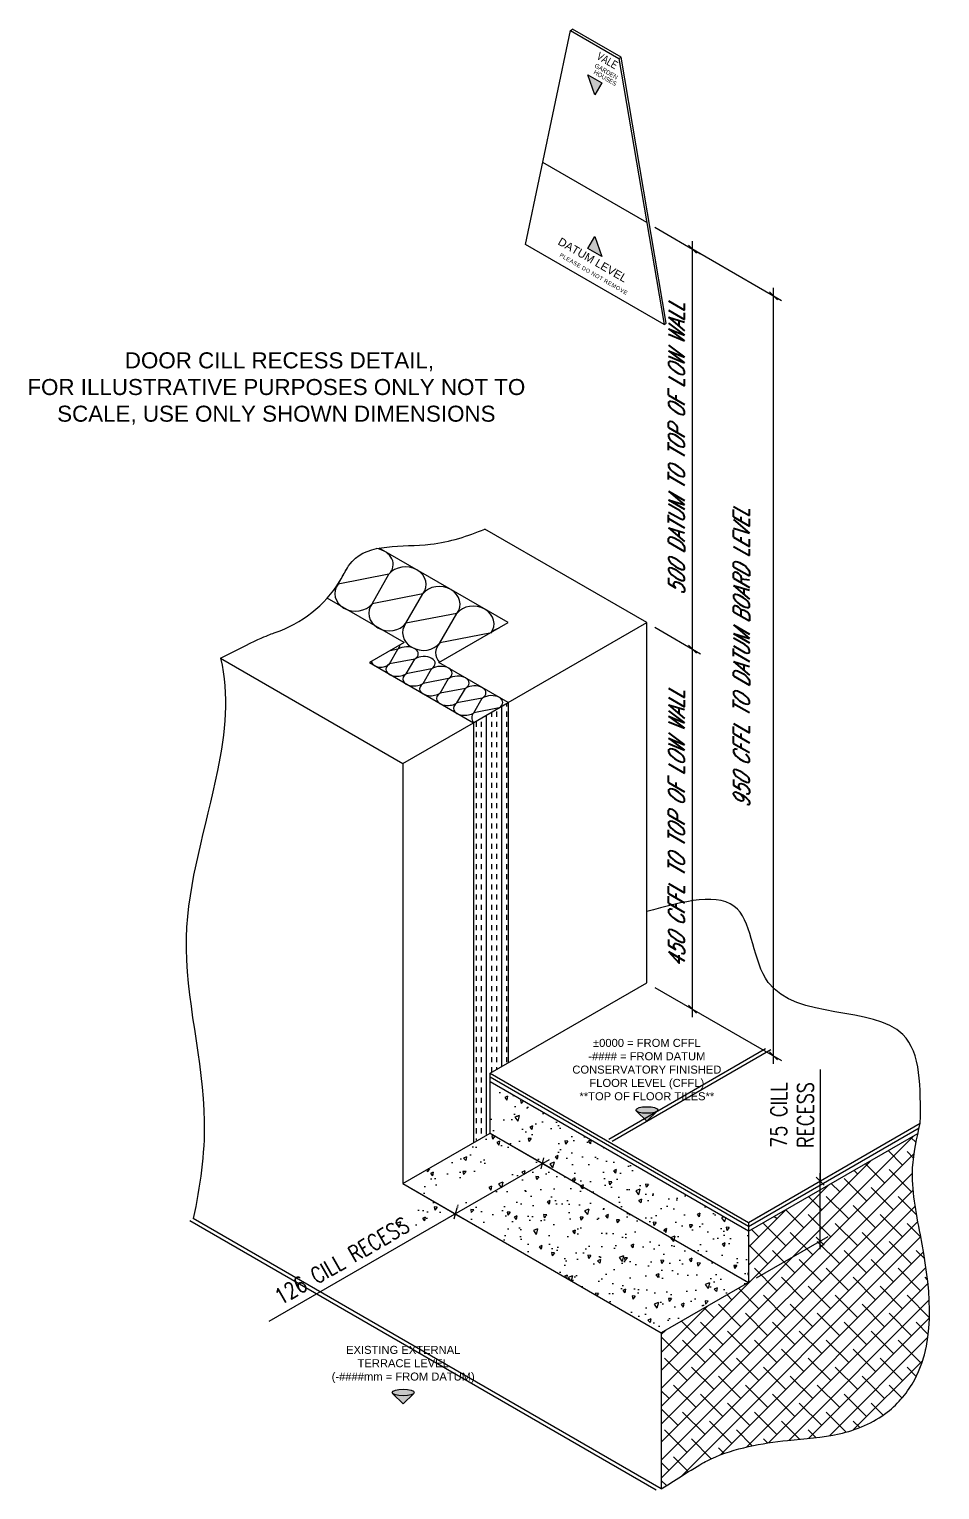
# Model space of a CAD drawing. Header units: millimetres. Extents: x 0 to 23312, y -3206 to 11448.
# Drawn here: x 3110 to 4248, y 5216 to 7041 of the extents above; entities that cross this region are included whole.
import ezdxf

# ---------------------------------------------------------------- set-up
doc = ezdxf.new("R2010")
doc.units = ezdxf.units.MM
doc.header["$LTSCALE"] = 10
doc.header["$PDMODE"] = 35
doc.linetypes.add('CENTER2', pattern=[1.125, 0.75, -0.125, 0.125, -0.125])
for name, color, linetype in [('03 - Datum', 11, 'CENTER2'), ('40 - Detail Outline', 142, 'Continuous'), ('41 - Detail', 7, 'Continuous'), ('42 - Detail Hatch', 251, 'Continuous')]:
    doc.layers.add(name, color=color, linetype=linetype)
doc.styles.add('-30DEGREE', font='romans.shx', dxfattribs={"width": 0.8, "height": 10})
doc.styles.add('1-2', font='romans.shx', dxfattribs={"width": 0.8, "height": 4})
doc.styles.add('30DEGREE', font='romans.shx', dxfattribs={"width": 0.8, "oblique": 30, "height": 10})
doc.dimstyles.new('-30 DEGREE', dxfattribs={"dimtxt": 10, "dimasz": 10, "dimexe": 10, "dimexo": 10, "dimgap": 10, "dimtad": 1, "dimdec": 0, "dimzin": 0, "dimdsep": 46, "dimtxsty": '-30DEGREE', "dimblk": 'OBLIQUE', "dimcen": 10, "dimdle": 10, "dimclrd": 251, "dimclre": 251, "dimclrt": 251, "dimadec": 0, "dimazin": 0, "dimtfac": 1, "dimtdec": 0, "dimtix": 1, "dimtmove": 1, "dimatfit": 3, "dimfxl": 1, "dimtolj": 1, "dimtzin": 0, "dimlwd": 25, "dimarcsym": 0})

# ---------------------------------------------------------------- blocks, each defined once
blk = doc.blocks.new('_Oblique')
at = {"color": 0, "linetype": 'ByBlock', "lineweight": -2}
blk.add_line((-0.5, -0.5), (0.5, 0.5), dxfattribs=at)
blk = doc.blocks.new('*D64')
at = {"layer": '42 - Detail Hatch', "color": 251, "lineweight": 25, "ltscale": 10, "transparency": 16777216}
for p, q in [((4098.709794431923, 5741.061056087874), (4098.709794431923, 5601.744035844975)), ((4098.709794431923, 5516.744035844975), (4098.709794431923, 5611.744035844975))]:
    blk.add_line(p, q, dxfattribs=at)
at = {"layer": '42 - Detail Hatch', "color": 251, "lineweight": -2, "ltscale": 10, "transparency": 16777216}
for p, q in [((4019.269371607971, 5555.879086343029), (4108.709794431923, 5607.517538536871)), ((4019.269371607971, 5480.879086343029), (4108.709794431923, 5532.517538536871))]:
    blk.add_line(p, q, dxfattribs=at)
at = {"layer": 'Defpoints', "color": 0, "ltscale": 10, "transparency": 16777216}
for p in [(4098.709794431923, 5601.744035844975), (4009.269371607971, 5550.105583651132), (4009.269371607971, 5475.105583651132)]:
    blk.add_point(p, dxfattribs=at)
at = {"layer": '42 - Detail Hatch', "color": 251, "lineweight": 25, "ltscale": 10, "transparency": 16777216, "xscale": 10, "yscale": 10, "zscale": 10}
for p, rotation in [((4098.709794431923, 5601.744035844975), 90), ((4098.709794431923, 5526.744035844975), 270)]:
    blk.add_blockref('_Oblique', p, dxfattribs=dict(at, rotation=rotation))
at = {"layer": '42 - Detail Hatch', "color": 251, "ltscale": 10, "transparency": 16777216, "insert": (4063.709794431923, 5684.203913230729), "char_height": 10, "attachment_point": 5, "rotation": 90, "style": '-30DEGREE'}
blk.add_mtext('\\A1;{\\H2x;75 CILL\\PRECESS}', dxfattribs=at)
blk = doc.blocks.new('*D65')
at = {"layer": '42 - Detail Hatch', "color": 251, "lineweight": -2, "ltscale": 10, "transparency": 16777216}
for p, q in [((3696.241895996372, 5655.832080959235), (3761.617996665015, 5618.087171639627)), ((3587.122695119524, 5592.832080959228), (3652.498795788168, 5555.087171639618))]:
    blk.add_line(p, q, dxfattribs=at)
at = {"layer": '42 - Detail Hatch', "color": 251, "lineweight": 25, "ltscale": 10, "transparency": 16777216}
for p, q in [((3633.838541750323, 5555.860674331514), (3760.278250702859, 5628.860674331522)), ((3409.758976894087, 5426.488277241864), (3642.498795788168, 5560.860674331514))]:
    blk.add_line(p, q, dxfattribs=at)
at = {"layer": 'Defpoints', "color": 0, "ltscale": 10, "transparency": 16777216}
for p in [(3686.241895996371, 5661.60558365113), (3751.617996665014, 5623.860674331522), (3577.122695119524, 5598.605583651122)]:
    blk.add_point(p, dxfattribs=at)
at = {"layer": '42 - Detail Hatch', "color": 251, "lineweight": 25, "ltscale": 10, "transparency": 16777216, "xscale": 10, "yscale": 10, "zscale": 10}
for p, rotation in [((3751.617996665014, 5623.860674331522), 30.00000000000155), ((3642.498795788168, 5560.860674331514), 210.0000000000015)]:
    blk.add_blockref('_Oblique', p, dxfattribs=dict(at, rotation=rotation))
at = {"layer": '42 - Detail Hatch', "color": 251, "ltscale": 10, "transparency": 16777216, "insert": (3500.740817167059, 5502.110677982419), "char_height": 10, "attachment_point": 5, "rotation": 30.000000000001542, "style": '-30DEGREE'}
blk.add_mtext('\\A1;{\\H2x;126 CILL RECESS}', dxfattribs=at)
blk = doc.blocks.new('*D57')
at = {"layer": '42 - Detail Hatch', "color": 251, "lineweight": -2, "ltscale": 10, "transparency": 16777216}
for p, q in [((3891.963637251646, 6293.832080959226), (3949.292755884524, 6260.73309888413)), ((3891.963637251646, 5843.832080959231), (3949.292755884524, 5810.733098884135))]:
    blk.add_line(p, q, dxfattribs=at)
at = {"layer": '42 - Detail Hatch', "color": 251, "lineweight": 25, "ltscale": 10, "transparency": 16777216}
blk.add_line((3939.292755884524, 5806.506601576031), (3939.292755884524, 6276.506601576026), dxfattribs=at)
at = {"layer": 'Defpoints', "color": 0, "ltscale": 10, "transparency": 16777216}
for p in [(3881.963637251646, 6299.605583651122), (3939.292755884524, 6266.506601576026), (3881.963637251646, 5849.605583651128)]:
    blk.add_point(p, dxfattribs=at)
at = {"layer": '42 - Detail Hatch', "color": 251, "lineweight": 25, "ltscale": 10, "transparency": 16777216, "xscale": 10, "yscale": 10, "zscale": 10}
for p, rotation in [((3939.292755884524, 6266.506601576026), 90), ((3939.292755884524, 5816.506601576031), 270)]:
    blk.add_blockref('_Oblique', p, dxfattribs=dict(at, rotation=rotation))
at = {"layer": '42 - Detail Hatch', "color": 251, "ltscale": 10, "transparency": 16777216, "insert": (3919.292755884525, 6041.506601576026), "char_height": 10, "attachment_point": 5, "rotation": 90, "style": '30DEGREE'}
blk.add_mtext('\\A1;{\\H2x;450 CFFL TO TOP OF LOW WALL}', dxfattribs=at)
blk = doc.blocks.new('*D58')
at = {"layer": '42 - Detail Hatch', "color": 251, "lineweight": -2, "ltscale": 10, "transparency": 16777216}
for p, q in [((3891.963637251646, 6793.832080959233), (3949.292755884524, 6760.733098884137)), ((3891.963637251646, 6293.83208095923), (3949.292755884524, 6260.733098884133))]:
    blk.add_line(p, q, dxfattribs=at)
at = {"layer": '42 - Detail Hatch', "color": 251, "lineweight": 25, "ltscale": 10, "transparency": 16777216}
blk.add_line((3939.292755884524, 6256.506601576029), (3939.292755884524, 6776.506601576033), dxfattribs=at)
at = {"layer": 'Defpoints', "color": 0, "ltscale": 10, "transparency": 16777216}
for p in [(3881.963637251646, 6799.60558365113), (3939.292755884524, 6766.506601576033), (3881.963637251646, 6299.605583651126)]:
    blk.add_point(p, dxfattribs=at)
at = {"layer": '42 - Detail Hatch', "color": 251, "lineweight": 25, "ltscale": 10, "transparency": 16777216, "xscale": 10, "yscale": 10, "zscale": 10}
for p, rotation in [((3939.292755884524, 6766.506601576033), 90), ((3939.292755884524, 6266.506601576029), 270)]:
    blk.add_blockref('_Oblique', p, dxfattribs=dict(at, rotation=rotation))
at = {"layer": '42 - Detail Hatch', "color": 251, "ltscale": 10, "transparency": 16777216, "insert": (3919.292755884525, 6516.506601576029), "char_height": 10, "attachment_point": 5, "rotation": 90, "style": '30DEGREE'}
blk.add_mtext('\\A1;{\\H2x;500 DATUM TO TOP OF LOW WALL}', dxfattribs=at)
blk = doc.blocks.new('*D59')
at = {"layer": '42 - Detail Hatch', "color": 251, "lineweight": -2, "ltscale": 10, "transparency": 16777216}
for p, q in [((3935.340820558812, 6768.788252500151), (4050.465962043322, 6702.320721073575)), ((3935.340820558812, 5818.78825250015), (4050.465962043322, 5752.320721073574))]:
    blk.add_line(p, q, dxfattribs=at)
at = {"layer": '42 - Detail Hatch', "color": 251, "lineweight": 25, "ltscale": 10, "transparency": 16777216}
blk.add_line((4040.465962043322, 5748.09422376547), (4040.465962043322, 6718.094223765472), dxfattribs=at)
at = {"layer": 'Defpoints', "color": 0, "ltscale": 10, "transparency": 16777216}
for p in [(3925.340820558812, 6774.561755192048), (4040.465962043322, 6708.094223765472), (3925.340820558812, 5824.561755192046)]:
    blk.add_point(p, dxfattribs=at)
at = {"layer": '42 - Detail Hatch', "color": 251, "lineweight": 25, "ltscale": 10, "transparency": 16777216, "xscale": 10, "yscale": 10, "zscale": 10}
for p, rotation in [((4040.465962043322, 6708.094223765472), 90), ((4040.465962043322, 5758.09422376547), 270)]:
    blk.add_blockref('_Oblique', p, dxfattribs=dict(at, rotation=rotation))
at = {"layer": '42 - Detail Hatch', "color": 251, "ltscale": 10, "transparency": 16777216, "insert": (4000.465962043291, 6255.094223765479), "char_height": 10, "attachment_point": 5, "rotation": 90, "style": '30DEGREE'}
blk.add_mtext('\\A1;{\\H2x;950 CFFL TO DATUM BOARD LEVEL}', dxfattribs=at)

msp = doc.modelspace()

# ---------------------------------------------------------------- hatches: boundary and pattern name
at = {"layer": '40 - Detail Outline', "ltscale": 10}
h = msp.add_hatch(dxfattribs=at)
h.set_pattern_fill('INSUL', color=251, scale=2, angle=90)
h.set_pattern_definition([(90, (-11367.79702874503, 873.4364809748258), (-19.05, 1.166476076187854e-15), []), (90, (-11374.14702874503, 873.4364809748258), (-19.05, 1.166476076187854e-15), [6.35, -6.35]), (90, (-11380.49702874503, 873.4364809748258), (-19.05, 1.166476076187854e-15), [6.35, -6.35])])
h.paths.add_polyline_path([(3686.241895996371, 5736.605583651131), (3708.758556494755, 5749.605583651124), (3708.758556494755, 6199.605583651119), (3665.457286305535, 6174.605583651118), (3665.457286305535, 5650.605583651126), (3686.241895996373, 5662.605583651131)])
h = msp.add_hatch(dxfattribs=at)
h.set_pattern_fill('ANSI38', color=251, scale=5)
h.set_pattern_definition([(45, (-11367.79702874503, 873.4364809748258), (-11.22532015133644, 11.22532015133644), []), (135, (-11367.79702874503, 873.4364809748258), (-33.67596045400932, 11.22532015133644), [39.6875, -23.8125])])
edge = h.paths.add_edge_path()
edge.add_spline(control_points=[(3900.150170731108, 5217.105583651148), (3945.247054898432, 5245.947872618195), (3982.323638637569, 5266.393290168391), (4047.130094886092, 5278.165903897872), (4123.147277706874, 5282.22090290963), (4182.255302377878, 5306.115646477632), (4248.262738801252, 5386.785345069795), (4231.069360931378, 5504.14610446167), (4209.845801865791, 5604.894971607572), (4217.818225589665, 5646.961438260333), (4220.985041896888, 5661.339682884136)], knot_values=[37.60130570985804, 37.60130570985804, 37.60130570985804, 37.60130570985804, 66.85458782085135, 165.0664951873218, 229.9225210308296, 295.9706954940116, 349.2401267515318, 530.2604689720953, 614.5237427963617, 658.2394319704625, 658.2394319704625, 658.2394319704625, 658.2394319704625], degree=3, periodic=0)
edge.add_line((4220.985041896887, 5661.339682884138), (4009.269371607969, 5539.105583651171))
edge.add_line((4009.269371607969, 5539.105583651171), (4009.269371607969, 5475.105583651134))
edge.add_line((4009.269371607969, 5475.105583651134), (3900.150170731108, 5412.105583651129))
edge.add_line((3900.150170731108, 5412.105583651129), (3900.150170731108, 5217.105583651148))
at = {"layer": '42 - Detail Hatch', "ltscale": 10}
h = msp.add_hatch(color=9, dxfattribs=at)
h.dxf.hatch_style = 1
h.paths.add_polyline_path([(3808.258320583147, 6984.271224248223), (3825.578828658851, 6974.271224248223), (3816.918574620999, 6959.271224248223)])
h = msp.add_hatch(color=9, dxfattribs=at)
h.dxf.hatch_style = 1
h.paths.add_polyline_path([(3816.918574620999, 6782.271224248223), (3825.578828658836, 6757.271224248223), (3808.258320583147, 6767.271224248223)])
h = msp.add_hatch(dxfattribs=at)
h.set_pattern_fill('AR-CONC', color=256, scale=0.25)
h.set_pattern_definition([(259.9999999999996, (3800.557249295906, 5802.605583651126), (-41.43652357501269, -19.3221703770544), [4.762499999999977, -52.38749999999982]), (204.9999999999997, (3800.557249295906, 5802.605583651126), (31.51253022245519, -36.95959270785816), [3.81, -41.9101460425]), (310.4514446999996, (3797.104216672803, 5800.995408094543), (-9.923994221979047, -56.28176133868956), [4.0475022, -44.52256115]), (256.1841999999996, (3806.907249295912, 5791.607061023064), (-63.94562495311736, -24.78244910552134), [7.14375, -78.58125]), (306.6355576099996, (3801.578454978664, 5789.541853523606), (-20.47123718829736, -83.2448441218279), [6.071255785, -66.78390204]), (201.1841511699997, (3806.907249295912, 5791.607061023064), (-20.47123719273818, -83.24484412087317), [5.7149917675, -62.86493298]), (230.9999999999996, (3799.820487981868, 5791.181691680078), (-45.60862837798151, 3.189265979625805), [4.7625, -52.3875]), (175.9999999999996, (3799.820487981868, 5791.181691680078), (9.642964126672481, -47.60311797678497), [3.81, -41.91]), (281.4514449999996, (3796.019768945235, 5791.447463856824), (-35.96566405928196, -44.4138521607281), [4.0475022, -44.5224844]), (247.4999999999996, (3800.557249295906, 5802.605583651126), (9.900677639838081, -18.69277832685688), [0, -41.402, 0, -42.545, 0, -42.06875]), (217.4999999999996, (3800.557249295906, 5802.605583651126), (-1.944309449292133, -30.04218850334298), [0, -24.257, 0, -40.4495, 0, -16.03375]), (177.4999999999996, (3812.820602026188, 5809.685833651125), (-30.07231798127483, -15.70851493850054), [0, -15.875, 0, -49.53, 0, -65.7225]), (167.4999999999996, (3818.319863340223, 5812.860833651128), (-28.8925971513547, -24.02114446424297), [0, -20.63749999999991, 0, -32.89299999999982, 0, -46.67249999999981])])
h.paths.add_polyline_path([(3686.241895996367, 5661.605583651131), (3577.122695119524, 5598.605583651125), (3900.150170731106, 5412.105583651128), (4009.269371607962, 5475.10558365113)])
h.paths.add_polyline_path([(4009.269371607969, 5475.105583651126), (4009.269371607969, 5539.105583651162), (3686.241895996371, 5725.605583651162), (3686.241895996371, 5661.60558365113)])
h.paths.add_polyline_path([(3584.643224382663, 5536.50474999021), (3771.086122025964, 5644.147607133076), (3746.755995007041, 5658.194612516868), (3560.31309736374, 5550.551755374002)])
h = msp.add_hatch(color=1, dxfattribs=at)
h.dxf.hatch_style = 1
h.set_gradient(color1=(132, 132, 132), rotation=180, tint=1)
edge = h.paths.add_edge_path()
edge.add_ellipse((3882.060489214226, 5690.53308390185), major_axis=(-13.77837980315537, 0), ratio=0.3005012333512041, start_angle=159.531827007046, end_angle=380.4681729929539)
edge.add_ellipse((3882.060489214226, 5690.53308390185), major_axis=(-13.77837980315537, 0), ratio=0.3005012333512041, start_angle=20.46817299295398, end_angle=159.531827007046)
h = msp.add_hatch(color=1, dxfattribs=at)
h.dxf.hatch_style = 1
h.set_gradient(color1=(132, 132, 132), rotation=180, tint=1)
edge = h.paths.add_edge_path()
edge.add_ellipse((3882.060489214226, 5690.53308390185), major_axis=(-13.77837980315537, 0), ratio=0.3005012333512041, start_angle=20.46817299295401, end_angle=159.531827007046, ccw=False)
edge.add_line((3869.151985649467, 5689.085232731511), (3882.060489214226, 5676.636158885485))
edge.add_line((3882.060489214226, 5676.636158885485), (3894.968992778985, 5689.085232731511))
h = msp.add_hatch(color=1, dxfattribs=at)
h.dxf.hatch_style = 1
h.set_gradient(color1=(132, 132, 132), rotation=180, tint=1)
edge = h.paths.add_edge_path()
edge.add_ellipse((3577.499448956049, 5337.35442244664), major_axis=(-13.77837980315537, 0), ratio=0.3005012333512041, start_angle=159.531827007046, end_angle=380.4681729929539)
edge.add_ellipse((3577.499448956049, 5337.35442244664), major_axis=(-13.77837980315537, 0), ratio=0.3005012333512041, start_angle=20.46817299295398, end_angle=159.531827007046)
h = msp.add_hatch(color=1, dxfattribs=at)
h.dxf.hatch_style = 1
h.set_gradient(color1=(132, 132, 132), rotation=180, tint=1)
edge = h.paths.add_edge_path()
edge.add_ellipse((3577.499448956049, 5337.35442244664), major_axis=(-13.77837980315537, 0), ratio=0.3005012333512041, start_angle=20.46817299295401, end_angle=159.531827007046, ccw=False)
edge.add_line((3564.59094539129, 5335.906571276301), (3577.499448956049, 5323.457497430275))
edge.add_line((3577.499448956049, 5323.457497430275), (3590.407952520808, 5335.906571276301))

# ---------------------------------------------------------------- linework, layer by layer
at = {"layer": '03 - Datum', "linetype": 'Continuous'}
for points in [[(3869.217459662478, 5689.148376442855), (3882.125963227236, 5676.699302596829)], [(3894.968992778985, 5689.085232731511), (3882.060489214226, 5676.636158885485)], [(3564.59094539129, 5335.906571276301), (3577.499448956049, 5323.457497430275)], [(3590.407952520808, 5335.906571276301), (3577.499448956049, 5323.457497430275)]]:
    msp.add_lwpolyline(points, dxfattribs=at)
for centre in [(3882.060489214226, 5690.53308390185), (3577.499448956049, 5337.35442244664)]:
    msp.add_ellipse(centre, major_axis=(-13.77837980315537, 0), ratio=0.3005012333512041, dxfattribs=at)
at = {"layer": '40 - Detail Outline', "ltscale": 10}
msp.add_lwpolyline([(3881.96363725164, 6799.60558365113), (3751.873511990329, 6874.713152489661)], dxfattribs=at)
at = {"layer": '41 - Detail', "color": 9, "ltscale": 10}
for p, q in [((3622.156016116311, 6249.605583651119), (3708.758556494755, 6299.605583651119)), ((3578.854745927089, 6274.605583651119), (3535.553475737867, 6249.605583651119)), ((3535.553475737867, 6249.605583651119), (3665.457286305533, 6174.605583651119)), ((3708.758556494755, 6199.605583651119), (3622.156016116311, 6249.605583651119)), ((3708.758556494755, 6199.605583651119), (3708.758556494755, 5749.605583651124))]:
    msp.add_line(p, q, dxfattribs=at)
for points in [[(3903.521114999429, 6672.271224248223), (3730.31603424254, 6772.271224248223), (3786.607685488533, 7039.771224248223), (3847.229463753451, 7004.771224248223)], [(3825.578828658851, 6974.271224248223), (3816.918574620999, 6959.271224248223), (3808.258320583147, 6984.271224248223)]]:
    msp.add_lwpolyline(points, close=True, dxfattribs=at)
for points in [[(3786.607685488533, 7039.771224248223), (3789.205761699894, 7041.271224248223)], [(3906.11919121079, 6673.771224248223), (3849.827539964812, 7006.271224248223), (3789.205761699894, 7041.271224248223)], [(3847.229463753451, 7004.771224248223), (3849.827539964812, 7006.271224248223)], [(3825.578828658836, 6757.271224248223), (3808.258320583147, 6767.271224248223), (3816.918574620999, 6782.271224248223), (3825.578828658836, 6757.271224248223)], [(3903.521114999429, 6672.271224248223), (3906.11919121079, 6673.771224248223)], [(3881.963637251644, 6299.605583651119), (3679.475895311804, 6416.511935967686)], [(3708.758556494755, 6299.605583651119), (3547.485464915957, 6392.716646487181)], [(3578.854745927089, 6274.605583651119), (3482.500288696891, 6330.235855470593)], [(3686.241895996371, 5661.60558365113), (3686.241895996371, 5736.60558365113), (3881.963637251644, 5849.605583651122), (3881.963637251644, 6299.605583651119)], [(3708.758556494755, 6199.605583651119), (3881.963637251644, 6299.605583651119)], [(3349.218612341178, 6255.186067192612), (3577.122695119524, 6123.605583651119), (3577.122695119524, 5598.605583651126)], [(3577.122695119526, 6123.605583651119), (3665.457286305535, 6174.605583651119)], [(3665.457286305535, 6174.605583651119), (3665.457286305535, 5649.605583651126)], [(3686.241895996371, 5736.60558365113), (4009.269371607969, 5550.10558365113)], [(3577.122695119524, 5598.605583651125), (3686.241895996371, 5661.605583651131)], [(3686.241895996371, 5661.60558365113), (4009.269371607969, 5475.105583651126)], [(4009.269371607969, 5550.105583651134), (4223.847803685032, 5673.992499173117)], [(3577.122695119524, 5598.605583651126), (3900.150170731122, 5412.105583651119)], [(3900.150170731108, 5412.105583651126), (3900.150170731108, 5217.105583651148), (3315.004840878854, 5554.939397356382)], [(4009.269371607969, 5550.10558365113), (4009.269371607969, 5475.10558365113)], [(4009.269371607969, 5475.105583651134), (3900.150170731108, 5412.105583651129)]]:
    msp.add_lwpolyline(points, dxfattribs=at)
at = {"layer": '41 - Detail', "color": 251, "ltscale": 10}
msp.add_lwpolyline([(3310.674713859928, 5552.439397356382), (3893.610751432931, 5215.881119143287)], dxfattribs=at)
at = {"layer": '42 - Detail Hatch', "ltscale": 10}
msp.add_line((3665.816495268502, 6174.812973042583), (3708.758556494755, 6199.605583651119), dxfattribs=at)
for points in [[(3496.056100481616, 6347.76692965832), (3508.026113243703, 6368.499599929515)], [(3538.472289442896, 6323.277931543525), (3559.680383923526, 6360.011428715718), (3496.056100481594, 6347.76692965832)], [(3580.888478404173, 6298.788933428717), (3602.096572884806, 6335.522430600911), (3538.472289442875, 6323.277931543514)], [(3623.304667365458, 6274.299935313922), (3644.512761846083, 6311.033432486116), (3580.888478404155, 6298.788933428717)], [(3685.739498101641, 6286.315524091362), (3623.304667365436, 6274.299935313911)], [(3560.208664128037, 6247.999778668519), (3570.770986715678, 6266.294258036257), (3561.303168168012, 6264.472175507212)], [(3581.333309303335, 6235.803459090027), (3591.895631890975, 6254.097938457765), (3560.208664128032, 6247.999778668519)], [(3602.457954478627, 6223.60713951153), (3613.02027706627, 6241.901618879268), (3581.333309303324, 6235.803459090022)], [(3623.582599653927, 6211.410819933038), (3634.144922241567, 6229.705299300776), (3602.457954478623, 6223.60713951153)], [(3644.707244829219, 6199.21450035454), (3655.269567416861, 6217.508979722278), (3623.582599653916, 6211.410819933032)], [(3665.831890004522, 6187.018180776052), (3676.394212592163, 6205.31266014379), (3644.707244829219, 6199.214500354544)], [(3697.518857767458, 6193.116340565303), (3665.831890004515, 6187.018180776057)], [(3834.332240043501, 5654.10558365113), (4030.314410052585, 5767.255942262229)], [(3838.662367062427, 5651.60558365113), (4036.930648381475, 5766.075829242433)], [(4009.269371607969, 5545.105583651122), (3686.241895996371, 5731.605583651126)], [(4009.269371607969, 5539.105583651162), (3686.241895996371, 5725.605583651162)], [(4009.269371607969, 5545.105583651134), (4222.530781409459, 5668.232116007781)], [(4009.269371607954, 5539.105583651163), (4220.985041896904, 5661.339682884147)]]:
    msp.add_lwpolyline(points, dxfattribs=at)
for centre, major_axis, ratio, start_param, end_param in [((3538.472289442875, 6372.255927773115), (26.54202813948089, 0.07566662527058857), 0.7687794860471932, -0.6472972366226512, 1.338794386513572), ((3580.888478404155, 6347.766929658311), (-25.23333751240475, 2.169699315666347), 0.8491059877222455, 2.637739959865584, 5.779332613455377), ((3517.264194962245, 6335.522430600922), (-25.23333751240794, 2.169699315684537), 0.8491059877220459, -0.5038526937234244, 2.637739959866368), ((3474.848006000965, 6360.011428715718), (29.99277484689851, 4.93008613345237e-10), 0.5773502691895793, -0.7969812793376735, -0.7853981634165096), ((3623.304667365436, 6323.277931543514), (-25.23333751240475, 2.169699315666347), 0.8491059877222455, 2.637739959865584, 5.779332613455377), ((3559.680383923526, 6311.033432486116), (-25.23333751240794, 2.169699315684537), 0.8491059877220459, -0.5038526937234244, 2.637739959866368), ((3665.720856326716, 6298.788933428707), (-25.23333751240475, 2.169699315666347), 0.8491059877222455, 2.637739959865584, 5.779332613455377), ((3602.096572884806, 6286.54443437132), (-25.23333751240794, 2.169699315684537), 0.8491059877220459, -0.5038526937234244, 2.637739959866368), ((3708.137045288019, 6274.299935313922), (26.54202813947722, 0.0756666252603056), 0.7687794860472792, 2.003106636869426, 2.494295416967624), ((3560.208664128017, 6272.392417825487), (13.21879547431852, 0.03768444666860899), 0.7687794860475177, -0.647297236623093, -0.09783484603820769), ((3581.333309303315, 6260.196098246995), (15.04528623564463, 1.003560781146331), 0.6078585308217826, -0.8338773784760994, 2.307715275113694), ((3644.512761846083, 6262.055436256514), (26.5420281394843, 0.07566662525644784), 0.7687794860470991, 2.49429541696778, 3.764612471571279), ((3549.646341540385, 6254.097938457765), (13.21879547432004, 0.0376844466548708), 0.7687794860470669, 3.491529468124719, 5.635888070557487), ((3570.770986715683, 6241.901618879273), (15.04528623564559, 1.003560781143916), 0.6078585308217802, 2.307715275113988, 5.449307928703782), ((3602.457954478616, 6247.99977866851), (15.04528623564463, 1.003560781146331), 0.6078585308217826, -0.8338773784760994, 2.307715275113694), ((3623.582599653916, 6235.803459090022), (15.04528623564463, 1.003560781146331), 0.6078585308217826, -0.8338773784760994, 2.307715275113694), ((3591.895631890983, 6229.705299300781), (15.04528623564559, 1.003560781143916), 0.6078585308217802, 2.307715275113988, 5.449307928703782), ((3644.707244829208, 6223.607139511524), (15.04528623564463, 1.003560781146331), 0.6078585308217826, -0.8338773784760994, 2.307715275113694), ((3613.020277066275, 6217.508979722284), (15.04528623564559, 1.003560781143916), 0.6078585308217802, 2.307715275113988, 5.449307928703782), ((3634.144922241567, 6205.312660143786), (15.04528623564559, 1.003560781143916), 0.6078585308217802, 2.307715275113988, 5.449307928703782), ((3665.831890004515, 6211.410819933038), (15.04528623564463, 1.003560781146331), 0.6078585308217826, -0.8338773784760994, 2.307715275113694), ((3686.956535179805, 6199.214500354549), (15.04528623564476, 1.003560781145941), 0.6078585308217874, -0.8338773784761767, 2.307715275113616), ((3655.26956741687, 6193.116340565298), (15.04528623564559, 1.003560781143916), 0.6078585308217802, 2.307715275113988, 5.449307928703782), ((3676.394212592166, 6180.920020986811), (13.21879547431961, 0.0376844466544968), 0.7687794860471208, 2.494295416967759, 3.782567218132794)]:
    msp.add_ellipse(centre, major_axis=major_axis, ratio=ratio, start_param=start_param, end_param=end_param, dxfattribs=at)
for points, knots in [([(3349.218612341178, 6255.186067192612), (3400.981216328514, 6282.06052301465), (3442.419076753086, 6293.270719499873), (3488.233008708809, 6327.07598216087), (3522.135983324992, 6401.126786446046), (3605.039382679712, 6389.577087791346), (3658.239608901484, 6407.963792944673), (3679.475895311804, 6416.511935967686)], [36.34769882126906, 36.34769882126906, 36.34769882126906, 36.34769882126906, 62.34801292292265, 165.1583811446548, 194.3562468223562, 294.7625626954252, 364.7706365913365, 364.7706365913365, 364.7706365913365, 364.7706365913365]), ([(3349.218612341178, 6255.186067192613), (3360.243015459837, 6209.926322412079), (3346.412882533794, 6088.587515176687), (3282.607399649129, 5902.007306982689), (3340.234822807743, 5711.471242697726), (3323.65252090625, 5595.097762418174), (3315.004840878854, 5554.939397356391)], [34.36105444507509, 34.36105444507509, 34.36105444507509, 34.36105444507889, 174.854905447921, 387.8926210607093, 619.346900068496, 741.9662804067325, 741.9662804067325, 741.9662804067325, 741.9662804067325]), ([(3900.150170731108, 5217.105583651148), (3945.247054898432, 5245.947872618195), (3982.323638637569, 5266.393290168391), (4047.130094886092, 5278.165903897872), (4123.147277706874, 5282.22090290963), (4182.255302377878, 5306.115646477632), (4248.262738801252, 5386.785345069795), (4231.069360931378, 5504.14610446167), (4208.965148227962, 5609.075460661505), (4219.583921219531, 5655.393760324354), (4223.847803685032, 5673.99249917311)], [37.60130570985804, 37.60130570985804, 37.60130570985804, 37.60130570985804, 66.85458782085135, 165.0664951873218, 229.9225210308296, 295.9706954940116, 349.2401267515318, 530.2604689720953, 614.5237427963617, 671.0610968659073, 671.0610968659073, 671.0610968659073, 671.0610968659073])]:
    msp.add_open_spline(points, degree=3, knots=knots, dxfattribs=at)
msp.add_spline([(4223.847803685017, 5673.99249917311), (4202.074264896368, 5784.919072461871), (4033.816181901585, 5850.015867390077), (3995.219400481121, 5941.633537538295), (3881.963637251644, 5938.542995394902)], degree=3, dxfattribs=at)

# ---------------------------------------------------------------- texts
at = {"color": 3, "attachment_point": 8, "style": '1-2'}
for s, insert, char_height, width in [('{\\fArial|b0|i0|c0|p34;\\W1; DOOR CILL RECESS DETAIL,\\PFOR ILLUSTRATIVE PURPOSES ONLY NOT TO SCALE, USE ONLY SHOWN DIMENSIONS}', (3418.894590822256, 6547.043338522417), 20, 693.1686428504785), ('{\\fArial|b0|i0|c0|p34;\\W1;±0000 = FROM CFFL\\P-#### = FROM DATUM\\PCONSERVATORY FINISHED FLOOR LEVEL (CFFL)\\P**TOP OF FLOOR TILES**}', (3882.060489214226, 5702.562321731024), 10, 193.5456789625626), ('{\\fArial|b0|i0|c0|p34;\\W1;EXISTING EXTERNAL TERRACE LEVEL\\P(-####mm = FROM DATUM)}', (3577.499448956049, 5349.383660275814), 10, 193.5456789625626)]:
    msp.add_mtext(s, dxfattribs=dict(at, insert=insert, char_height=char_height, width=width))
at = {"layer": '42 - Detail Hatch', "color": 9, "ltscale": 10, "rotation": 330, "style": '-30DEGREE'}
for s, width, insert, char_height, attachment_point in [('\\pxqj;{\\fNew Century Schoolbook|b0|i0|c0|p18;VALE}', 16.7297107152408, (3837.85064571751, 7004.954711760103), 10, 3), ('\\pxqj;{\\fNew Century Schoolbook|b0|i0|c0|p18;HOUSES}', 16.7297107152408, (3832.156519226992, 6982.404731164424), 5.6, 3), ('\\pxqj;{\\fNew Century Schoolbook|b0|i0|c0|p18;GARDEN}', 16.7297107152408, (3833.326129159294, 6990.60538774712), 5.6, 3), ('\\pxqc;{\\fArial|b0|i0|c0|p34;\\W1;DATUM LEVEL}', 159.2885223718476, (3816.918574620999, 6757.271224248223), 10, 2), ('\\pxqc;{\\fArial|b0|i0|c0|p34;\\T1.1;PLEASE DO NOT REMOVE}', 159.2885223718476, (3816.918574620999, 6737.428395426279), 5, 2)]:
    msp.add_mtext_dynamic_manual_height_columns(s, width=width, gutter_width=20, heights=[0], dxfattribs=dict(at, insert=insert, char_height=char_height, attachment_point=attachment_point))

# ---------------------------------------------------------------- dimensions: what is measured, and where the dimension line sits
at = {"layer": '42 - Detail Hatch', "color": 1, "ltscale": 10}
for p1, p2, override, picture, middle in [((3881.963637251644, 6299.605583651122), (3881.963637251644, 6799.605583651126), {"dimpost": ' DATUM TO TOP OF LOW WALL', "dimtxsty": '30DEGREE'}, '*D58', (3919.292755884525, 6516.506601576029)), ((3881.963637251644, 5849.605583651126), (3881.963637251644, 6299.605583651119), {"dimpost": ' CFFL TO TOP OF LOW WALL', "dimtxsty": '30DEGREE'}, '*D57', (3919.292755884525, 6041.506601576026))]:
    dim = msp.add_aligned_dim(p1=p1, p2=p2, distance=-57.32911863288018, text='{\\H2x;<>}', dimstyle='-30 DEGREE', override=override, dxfattribs=at)
    dim.commit()
    dim.dimension.update_dxf_attribs({"geometry": picture, "text_midpoint": middle})
for base, p1, p2, angle, override, picture, middle in [((4040.465962043322, 6708.094223765472), (3925.34082055881, 5824.561755192044), (3925.34082055881, 6774.561755192044), 90, {"dimpost": ' CFFL TO DATUM BOARD LEVEL', "dimtxsty": '30DEGREE'}, '*D59', (4020.465962043291, 6255.094223765479)), ((4098.709794431923, 5601.744035844975), (4009.269371607969, 5475.10558365113), (4009.269371607969, 5550.10558365113), 90, {"dimpost": ' CILL\\PRECESS'}, '*D64', (4103.821873097655, 5684.203913230729)), ((3751.617996665014, 5623.860674331522), (3577.122695119524, 5598.605583651123), (3686.241895996371, 5661.605583651131), 30.000000000001442, {"dimpost": ' CILL RECESS'}, '*D65', (3500.740817167055, 5502.110677982426))]:
    dim = msp.add_linear_dim(base=base, p1=p1, p2=p2, angle=angle, text='{\\H2x;<>}', dimstyle='-30 DEGREE', override=override, dxfattribs=at)
    dim.commit()
    dim.dimension.update_dxf_attribs({"geometry": picture, "text_midpoint": middle, "dimtype": 161})

doc.saveas('drawing.dxf')
